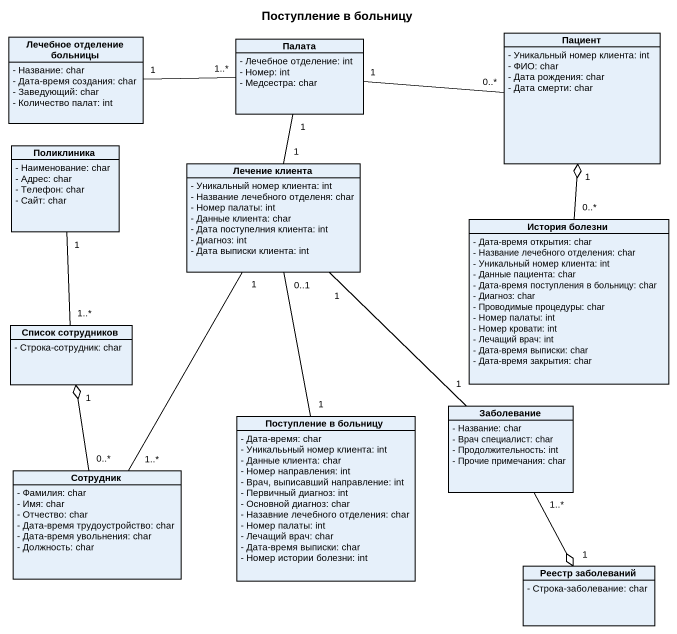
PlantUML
@startuml
title Поступление в больницу
hide circle
hide empty members
skinparam classAttributeIconSize 0
class "Лечебное отделение больницы" as Лечебное_отделение_больницы {
  - Название: char
  - Дата-время создания: char
  - Заведующий: char
  - Количество палат: int
}
class Палата {
  - Лечебное отделение: int
  - Номер: int
  - Медсестра: char
}
class Пациент {
  - Уникальный номер клиента: int
  - ФИО: char
  - Дата рождения: char
  - Дата смерти: char
}
class Поликлиника {
  - Наименование: char
  - Адрес: char
  - Телефон: char
  - Сайт: char
}
class "Лечение клиента" as Лечение_клиента {
  - Уникальный номер клиента: int
  - Название лечебного отделеня: char
  - Номер палаты: int
  - Данные клиента: char
  - Дата поступелния клиента: int
  - Диагноз: int
  - Дата выписки клиента: int
}
class "История болезни" as История_болезни {
  - Дата-время открытия: char
  - Название лечебного отделения: char
  - Уникальный номер клиента: int
  - Данные пациента: char
  - Дата-время поступления в больницу: char
  - Диагноз: char
  - Проводимые процедуры: char
  - Номер палаты: int
  - Номер кровати: int
  - Лечащий врач: int
  - Дата-время выписки: char
  - Дата-время закрытия: char
}
class "Список сотрудников" as Список_сотрудников {
  - Строка-сотрудник: char
}
class "Поступление в больницу" as Поступление_в_больницу {
  - Дата-время: char
  - Уникалььный номер клиента: int
  - Данные клиента: char
  - Номер направления: int
  - Врач, выписавший направление: int
  - Первичный диагноз: int
  - Основной диагноз: char
  - Назавние лечебного отделения: char
  - Номер палаты: int
  - Лечащий врач: char
  - Дата-время выписки: char
  - Номер истории болезни: int
}
class Заболевание {
  - Название: char
  - Врач специалист: char
  - Продолжительность: int
  - Прочие примечания: char
}
class Сотрудник {
  - Фамилия: char
  - Имя: char
  - Отчество: char
  - Дата-время трудоустройство: char
  - Дата-время увольнения: char
  - Должность: char
}
class "Реестр заболеваний" as Реестр_заболеваний {
  - Строка-заболевание: char
}
Палата "1..*" -left- "1" Лечебное_отделение_больницы
Палата "1" -right- "0..*" Пациент
Палата "1" -- "1" Лечение_клиента
Поликлиника "1" -- "1..*" Список_сотрудников
Лечение_клиента "0..1" -- "1" Поступление_в_больницу
История_болезни "0..*" -up-o "1" Пациент
Заболевание "1" -up- "1" Лечение_клиента
Заболевание "1..*" --o "1" Реестр_заболеваний
Сотрудник "1..*" -up- "1" Лечение_клиента
Сотрудник "0..*" -up-o "1" Список_сотрудников
@enduml
